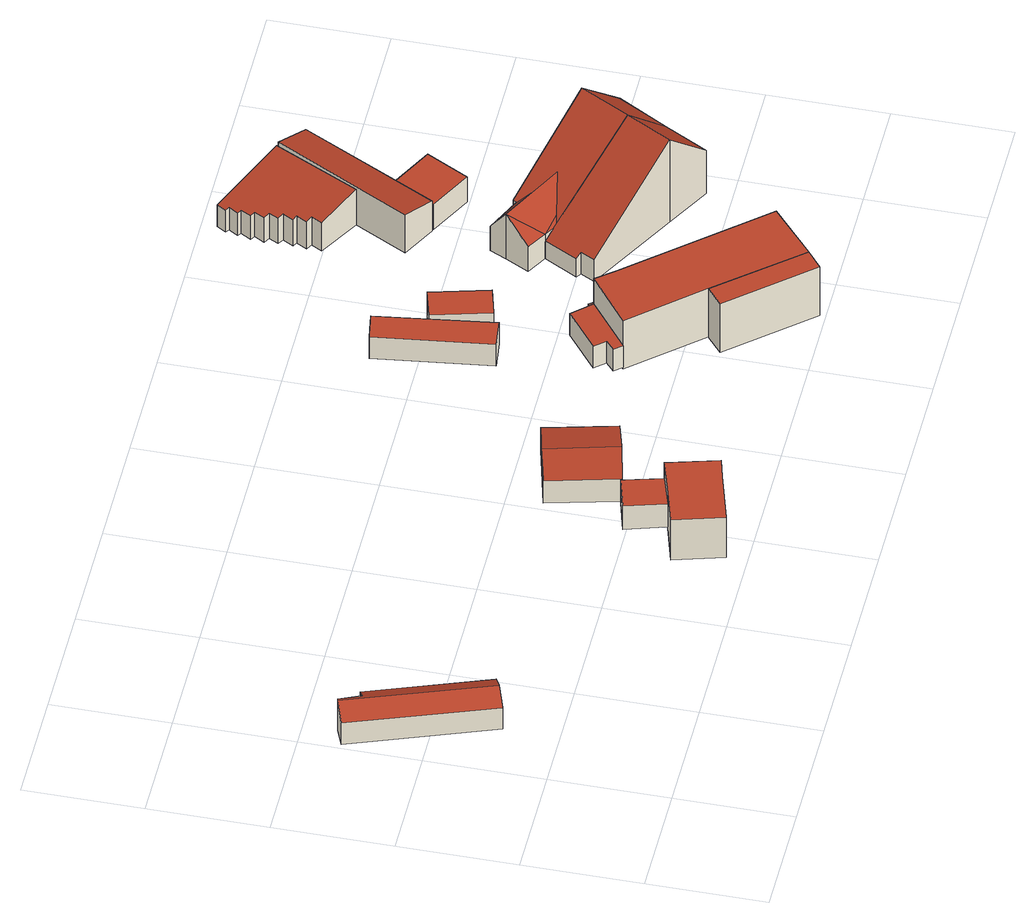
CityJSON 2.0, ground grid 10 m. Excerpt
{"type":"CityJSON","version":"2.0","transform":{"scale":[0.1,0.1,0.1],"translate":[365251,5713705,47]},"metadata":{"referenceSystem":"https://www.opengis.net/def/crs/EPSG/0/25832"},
"CityObjects":{
"building1":{"type":"Building","attributes":{"Geometrietyp2DReferenz":"3000","Gemeindeschluessel":"05513000","function":"31001_1310","roofType":"3100","measuredHeight":3.27},"geometry":[{"type":"Solid","lod":"2","boundaries":[[[[0,1,2,3]],[[4,5,1,0]],[[6,7,5,4]],[[8,9,7,6]],[[10,11,9,8]],[[12,13,11,10]],[[14,15,13,12]],[[3,2,15,14]],[[3,14,12,0]],[[10,8,6,4,0,12]],[[1,5,7,9,11,13,15,2]]]],"semantics":{"surfaces":[{"type":"WallSurface"},{"type":"RoofSurface"},{"type":"GroundSurface"}],"values":[[0,0,0,0,0,0,0,0,1,1,2]]}}]},
"building2":{"type":"Building","attributes":{"Geometrietyp2DReferenz":"3000","Gemeindeschluessel":"05513000","function":"31001_1010","roofType":"1000","measuredHeight":4.38},"address":[{"country":"Germany","locality":"Gelsenkirchen","thoroughfareNumber":"105","thoroughfareName":"Ekhofstraße"}],"geometry":[{"type":"Solid","lod":"2","boundaries":[[[[16,17,18,19]],[[20,21,17,16]],[[22,23,21,20]],[[24,25,23,22]],[[26,27,25,24]],[[19,18,27,26]],[[24,22,20,16,19,26]],[[17,21,23,25,27,18]]]],"semantics":{"surfaces":[{"type":"WallSurface"},{"type":"RoofSurface"},{"type":"GroundSurface"}],"values":[[0,0,0,0,0,0,1,2]]}}]},
"building3":{"type":"Building","attributes":{"Geometrietyp2DReferenz":"3000","Gemeindeschluessel":"05513000","function":"31001_1310","roofType":"1000","measuredHeight":2.46},"address":[{"country":"Germany","locality":"Gelsenkirchen","thoroughfareNumber":"105","thoroughfareName":"Ekhofstraße"}],"geometry":[{"type":"Solid","lod":"2","boundaries":[[[[28,29,30,31]],[[32,33,29,28]],[[34,35,33,32]],[[31,30,35,34]],[[32,28,31,34]],[[29,33,35,30]]]],"semantics":{"surfaces":[{"type":"WallSurface"},{"type":"RoofSurface"},{"type":"GroundSurface"}],"values":[[0,0,0,0,1,2]]}}]},
"building4":{"type":"Building","attributes":{"Geometrietyp2DReferenz":"3000","Gemeindeschluessel":"05513000","function":"51009_1611","roofType":"3100","measuredHeight":3.03},"geometry":[{"type":"Solid","lod":"2","boundaries":[[[[36,37,38,39]],[[40,41,37,36]],[[42,43,41,40]],[[39,38,43,42]],[[36,44,40]],[[42,45,39]],[[39,45,44,36]],[[40,44,45,42]],[[37,41,43,38]]]],"semantics":{"surfaces":[{"type":"WallSurface"},{"type":"RoofSurface"},{"type":"GroundSurface"}],"values":[[0,0,0,0,0,0,1,1,2]]}}]},
"building5":{"type":"Building","attributes":{"Geometrietyp2DReferenz":"3000","Gemeindeschluessel":"05513000","function":"31001_1310","roofType":"1000","measuredHeight":2.32},"address":[{"country":"Germany","locality":"Gelsenkirchen","thoroughfareNumber":"109","thoroughfareName":"Ekhofstraße"}],"geometry":[{"type":"Solid","lod":"2","boundaries":[[[[46,47,48,49]],[[50,51,47,46]],[[52,53,51,50]],[[54,55,53,52]],[[56,57,55,54]],[[49,48,57,56]],[[54,52,50,46,49,56]],[[47,51,53,55,57,48]]]],"semantics":{"surfaces":[{"type":"WallSurface"},{"type":"RoofSurface"},{"type":"GroundSurface"}],"values":[[0,0,0,0,0,0,1,2]]}}]},
"building6":{"type":"Building","attributes":{"Geometrietyp2DReferenz":"3000","Gemeindeschluessel":"05513000","function":"31001_2463","roofType":"1000","measuredHeight":2.29},"address":[{"country":"Germany","locality":"Gelsenkirchen","thoroughfareNumber":"109","thoroughfareName":"Ekhofstraße"}],"geometry":[{"type":"Solid","lod":"2","boundaries":[[[[58,59,60,61]],[[62,63,59,58]],[[64,65,63,62]],[[61,60,65,64]],[[62,58,61,64]],[[59,63,65,60]]]],"semantics":{"surfaces":[{"type":"WallSurface"},{"type":"RoofSurface"},{"type":"GroundSurface"}],"values":[[0,0,0,0,1,2]]}}]},
"building7":{"type":"Building","attributes":{"Geometrietyp2DReferenz":"3000","Gemeindeschluessel":"05513000","function":"31001_1310","roofType":"1000","measuredHeight":2.47},"address":[{"country":"Germany","locality":"Gelsenkirchen","thoroughfareNumber":"111","thoroughfareName":"Ekhofstraße"}],"geometry":[{"type":"Solid","lod":"2","boundaries":[[[[66,67,68,69]],[[70,71,67,66]],[[72,73,71,70]],[[69,68,73,72]],[[70,66,69,72]],[[67,71,73,68]]]],"semantics":{"surfaces":[{"type":"WallSurface"},{"type":"RoofSurface"},{"type":"GroundSurface"}],"values":[[0,0,0,0,1,2]]}}]},
"building8":{"type":"Building","attributes":{"Gemeindeschluessel":"05513000","Geometrietyp2DReferenz":"3000","function":"31001_1010"},"address":[{"country":"Germany","locality":"Gelsenkirchen","thoroughfareNumber":"109","thoroughfareName":"Ekhofstraße"}],"children":["building8-1","building8-2"]},
"building8-1":{"type":"BuildingPart","attributes":{"roofType":"1000","measuredHeight":5.11,"storeysAboveGround":1},"parents":["building8"],"geometry":[{"type":"Solid","lod":"2","boundaries":[[[[74,75,76,77]],[[78,79,75,74]],[[80,81,79,78]],[[82,83,81,80]],[[84,85,83,82]],[[82,80,78,74,77,84]],[[75,79,81,83,85,76]],[[77,76,85,84]]]],"semantics":{"surfaces":[{"type":"WallSurface"},{"type":"RoofSurface"},{"type":"GroundSurface"},{"type":"ClosureSurface"}],"values":[[0,0,0,0,0,1,2,3]]}}]},
"building8-2":{"type":"BuildingPart","attributes":{"roofType":"1000","measuredHeight":5.11,"storeysAboveGround":1},"parents":["building8"],"geometry":[{"type":"Solid","lod":"2","boundaries":[[[[77,76,86,87]],[[88,89,85,84]],[[87,86,89,88]],[[84,77,87,88]],[[76,85,89,86]],[[84,85,76,77]]]],"semantics":{"surfaces":[{"type":"WallSurface"},{"type":"RoofSurface"},{"type":"GroundSurface"},{"type":"ClosureSurface"}],"values":[[0,0,0,1,2,3]]}}]},
"building9":{"type":"Building","attributes":{"Geometrietyp2DReferenz":"3000","Gemeindeschluessel":"05513000","function":"31001_1310","roofType":"1000","measuredHeight":1.3},"address":[{"country":"Germany","locality":"Gelsenkirchen","thoroughfareNumber":"109","thoroughfareName":"Ekhofstraße"}],"geometry":[{"type":"Solid","lod":"2","boundaries":[[[[90,91,92,93]],[[94,95,91,90]],[[96,97,95,94]],[[93,92,97,96]],[[94,90,93,96]],[[91,95,97,92]]]],"semantics":{"surfaces":[{"type":"WallSurface"},{"type":"RoofSurface"},{"type":"GroundSurface"}],"values":[[0,0,0,0,1,2]]}}]},
"building10":{"type":"Building","attributes":{"Gemeindeschluessel":"05513000","Geometrietyp2DReferenz":"3000","function":"31001_1010"},"address":[{"country":"Germany","locality":"Gelsenkirchen","thoroughfareNumber":"111","thoroughfareName":"Ekhofstraße"}],"children":["building10-1","building10-2","building10-3"]},
"building10-1":{"type":"BuildingPart","attributes":{"roofType":"3100","measuredHeight":8.82,"storeysAboveGround":1},"parents":["building10"],"geometry":[{"type":"MultiSurface","lod":"2","boundaries":[[[98,99,100,101]],[[102,103,99,98]],[[104,105,103,102]],[[106,107,105,104]],[[108,109,110,111]],[[112,113,109,108]],[[101,100,113,112]],[[112,108,111,114,101]],[[106,104,102,98,101,114]],[[99,103,105,107,115,110,109,113,100]],[[116,114,117]],[[107,106,116,117,118]],[[118,117,114,115]],[[111,110,115,114]]],"semantics":{"surfaces":[{"type":"WallSurface"},{"type":"RoofSurface"},{"type":"GroundSurface"},{"type":"ClosureSurface"}],"values":[0,0,0,0,0,0,0,1,1,2,0,3,3,3]}}]},
"building10-2":{"type":"BuildingPart","attributes":{"roofType":"5000","measuredHeight":4.79,"storeysAboveGround":1},"parents":["building10"],"geometry":[{"type":"MultiSurface","lod":"2","boundaries":[[[119,120,121,122]],[[123,124,120,119]],[[125,126,124,123]],[[122,121,107,127]],[[127,119,122]],[[119,127,128]],[[128,127,117]],[[117,125,128]],[[123,128,125]],[[128,123,119]],[[120,124,126,118,107,121]],[[117,118,126,125]],[[127,106,116]],[[117,116,106,107,118]]],"semantics":{"surfaces":[{"type":"WallSurface"},{"type":"RoofSurface"},{"type":"GroundSurface"},{"type":"ClosureSurface"}],"values":[0,0,0,0,1,1,1,1,1,1,2,3,0,3]}}]},
"building10-3":{"type":"BuildingPart","attributes":{"roofType":"3100","measuredHeight":8.82,"storeysAboveGround":1},"parents":["building10"],"geometry":[{"type":"Solid","lod":"2","boundaries":[[[[129,130,126,125]],[[131,132,130,129]],[[133,134,132,131]],[[111,110,134,133]],[[129,125,117,114,131]],[[111,133,131,114]],[[118,126,130,132,134,110,115]],[[114,117,118,115]],[[125,126,118,117]],[[114,115,110,111]]]],"semantics":{"surfaces":[{"type":"WallSurface"},{"type":"RoofSurface"},{"type":"GroundSurface"},{"type":"ClosureSurface"}],"values":[[0,0,0,0,1,1,2,3,3,3]]}}]},
"building11":{"type":"Building","attributes":{"Geometrietyp2DReferenz":"3000","Gemeindeschluessel":"05513000","function":"31001_1010","roofType":"2100","measuredHeight":3.8},"address":[{"country":"Germany","locality":"Gelsenkirchen","thoroughfareNumber":"113","thoroughfareName":"Ekhofstraße"}],"geometry":[{"type":"Solid","lod":"2","boundaries":[[[[135,136,137,138]],[[139,140,136,135]],[[141,142,140,139]],[[143,144,142,141]],[[145,146,144,143]],[[147,148,146,145]],[[149,150,148,147]],[[151,152,150,149]],[[153,154,152,151]],[[155,156,154,153]],[[157,158,156,155]],[[159,160,158,157]],[[161,162,160,159]],[[163,164,162,161]],[[165,166,164,163]],[[167,168,166,165]],[[169,170,168,167]],[[138,137,170,169]],[[167,165,163,161,159,157,155,153,151,149,147,145,143,141,139,135,138,169]],[[136,140,142,144,146,148,150,152,154,156,158,160,162,164,166,168,170,137]]]],"semantics":{"surfaces":[{"type":"WallSurface"},{"type":"RoofSurface"},{"type":"GroundSurface"}],"values":[[0,0,0,0,0,0,0,0,0,0,0,0,0,0,0,0,0,0,1,2]]}}]},
"building12":{"type":"Building","attributes":{"Geometrietyp2DReferenz":"3000","Gemeindeschluessel":"05513000","function":"31001_1010","roofType":"1000","measuredHeight":2.67},"address":[{"country":"Germany","locality":"Gelsenkirchen","thoroughfareNumber":"113","thoroughfareName":"Ekhofstraße"}],"geometry":[{"type":"Solid","lod":"2","boundaries":[[[[171,172,173,174]],[[175,176,172,171]],[[177,178,176,175]],[[174,173,178,177]],[[175,171,174,177]],[[172,176,178,173]]]],"semantics":{"surfaces":[{"type":"WallSurface"},{"type":"RoofSurface"},{"type":"GroundSurface"}],"values":[[0,0,0,0,1,2]]}}]},
"building13":{"type":"Building","attributes":{"Geometrietyp2DReferenz":"3000","Gemeindeschluessel":"05513000","function":"31001_1010","roofType":"2100","measuredHeight":4.06},"address":[{"country":"Germany","locality":"Gelsenkirchen","thoroughfareNumber":"113","thoroughfareName":"Ekhofstraße"}],"geometry":[{"type":"Solid","lod":"2","boundaries":[[[[179,180,181,182]],[[183,184,180,179]],[[185,186,184,183]],[[182,181,186,185]],[[183,179,182,185]],[[180,184,186,181]]]],"semantics":{"surfaces":[{"type":"WallSurface"},{"type":"RoofSurface"},{"type":"GroundSurface"}],"values":[[0,0,0,0,1,2]]}}]}
},
"vertices":[
[19,272,41],[19,272,9],[4,266,9],[4,266,32],[23,273,39],[23,273,9],[31,255,39],[31,255,9],[42,259,32],[42,259,9],[79,158,32],[79,158,9],[63,152,41],[63,152,9],[48,146,32],[48,146,9],
[328,78,52],[328,78,9],[300,69,9],[300,69,52],[340,35,52],[340,35,9],[322,30,52],[322,30,9],[277,17,52],[277,17,9],[265,59,52],[265,59,9],
[328,78,35],[328,78,10],[319,111,10],[319,111,35],[300,69,35],[300,69,10],[290,103,35],[290,103,10],
[380,125,34],[380,125,10],[365,185,10],[365,185,34],[321,110,34],[321,110,10],[306,170,34],[306,170,10],[351,117,40],[335,178,40],
[513,175,33],[513,175,10],[498,191,10],[498,191,33],[471,142,33],[471,142,10],[465,149,33],[465,149,10],[473,156,33],[473,156,10],[465,165,33],[465,165,10],
[473,242,36],[473,242,13],[459,342,13],[459,342,36],[448,239,36],[448,239,13],[435,338,36],[435,338,13],
[506,255,38],[506,255,13],[493,304,13],[493,304,38],[481,248,38],[481,248,13],[468,297,38],[468,297,13],
[471,142,60],[471,142,8],[521,85,8],[521,85,60],[513,175,60],[513,175,8],[526,159,60],[526,159,8],[619,52,60],[619,52,8],[579,17,60],[579,17,8],
[506,72,8],[506,72,60],[564,5,60],[564,5,8],
[533,166,24],[533,166,11],[521,181,11],[521,181,24],[526,159,24],[526,159,11],[513,175,24],[513,175,11],
[561,185,34],[561,185,11],[640,142,11],[640,142,99],[567,197,34],[567,197,11],[563,200,30],[563,200,11],[578,228,30],[578,228,11],[682,128,57],[682,128,11],[698,158,11],[698,158,57],[678,121,57],[678,121,11],[661,180,99],[661,180,11],[587,223,37],[589,222,37],[589,222,11],
[571,258,59],[571,258,11],[561,238,11],[561,238,37],[578,272,37],[578,272,11],[609,258,37],[609,258,11],[578,228,37],[674,205,59],
[611,261,37],[611,261,11],[683,222,99],[683,222,11],[722,200,57],[722,200,11],
[550,409,45],[550,409,15],[545,400,15],[545,400,45],[545,412,44],[545,412,15],[550,421,44],[550,421,15],[546,423,43],[546,423,15],[551,432,43],[551,432,15],[546,435,42],[546,435,15],[550,443,42],[550,443,15],[545,446,41],[545,446,15],[550,455,41],[550,455,15],[546,457,40],[546,457,15],[551,466,40],[551,466,15],[548,468,39],[548,468,15],[553,476,39],[553,476,15],[550,478,38],[550,478,15],[555,486,38],[555,486,15],[617,452,52],[617,452,15],[580,380,53],[580,380,15],
[645,337,40],[645,337,13],[608,356,13],[608,356,40],[626,301,40],[626,301,13],[590,320,40],[590,320,13],
[647,435,45],[647,435,13],[619,451,13],[619,451,54],[588,321,45],[588,321,13],[559,336,54],[559,336,13]
]}
